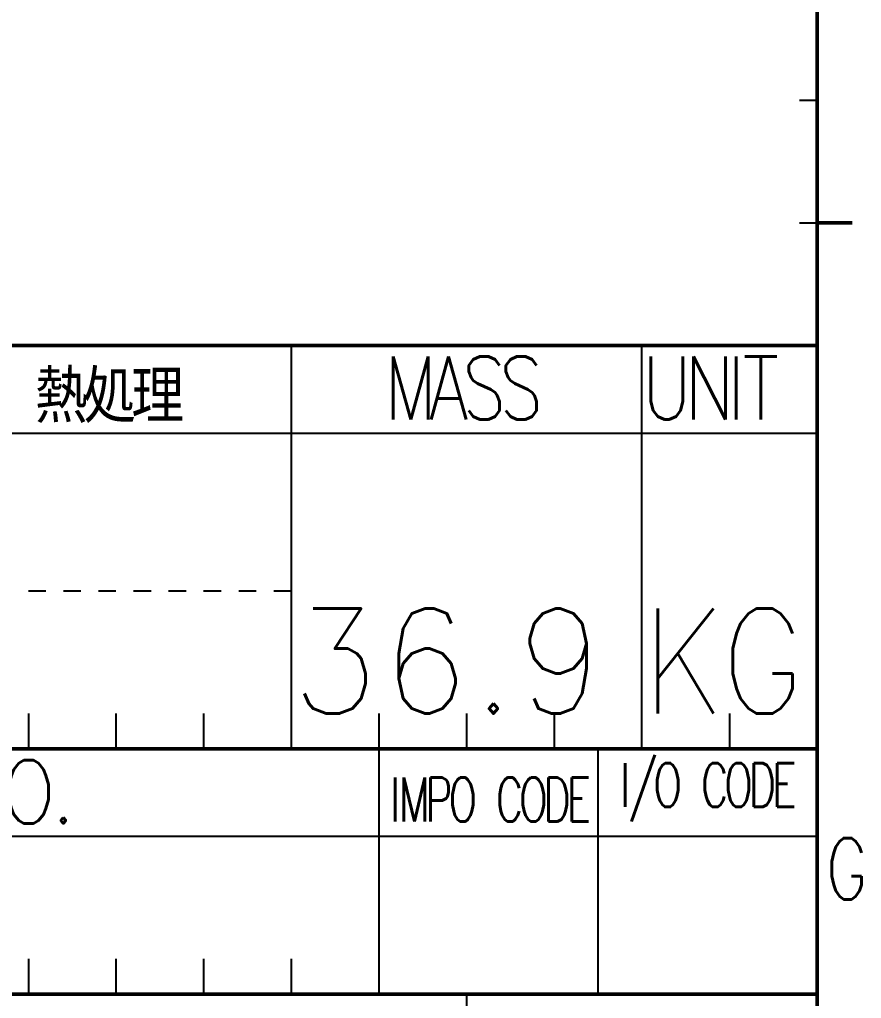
# Model space of a CAD drawing. Header units: millimetres. Extents: x -1556 to 1738, y -901 to 1368.
# Drawn here: x 1546 to 1738.1, y -745 to -521.6 of the extents above; entities that cross this region are included whole.
import ezdxf

# ---------------------------------------------------------------- set-up
doc = ezdxf.new("R2010")
doc.units = ezdxf.units.MM
doc.header["$LTSCALE"] = 1.453415
doc.layers.add('NoLayerName_002', color=7, linetype='Continuous')
doc.layers.add('※200以降使用不可', color=7, linetype='Continuous')
doc.styles.get("Standard").update_dxf_attribs({"font": 'txt', "bigfont": 'extfont2'})

# ---------------------------------------------------------------- blocks, each defined once
blk = doc.blocks.new('JZB_0001')
at = {"layer": '※200以降使用不可', "color": 30, "linetype": 'Continuous', "lineweight": 50}
for p, q in [((821, 9.288), (821, 563.288)), ((821, 83.288), (823, 83.288)), ((646, 76.288), (821, 76.288)), ((646, 53.288), (821, 53.288)), ((646, 39.288), (821, 39.288))]:
    blk.add_line(p, q, dxfattribs=at)
at = {"layer": '※200以降使用不可', "color": 30, "linetype": 'Continuous', "lineweight": 25}
for p, q in [((820, 90.288), (821, 90.288)), ((820, 83.288), (821, 83.288)), ((790.999, 76.288), (790.999, 53.288)), ((810.999, 53.288), (810.999, 76.288)), ((646, 71.288), (821, 71.288)), ((775.999, 62.288), (776.999, 62.288)), ((777.999, 62.288), (778.999, 62.288)), ((779.999, 62.288), (780.999, 62.288)), ((781.999, 62.288), (782.999, 62.288)), ((783.999, 62.288), (784.999, 62.288)), ((785.999, 62.288), (786.999, 62.288)), ((787.999, 62.288), (788.999, 62.288)), ((789.999, 62.288), (790.999, 62.288)), ((775.999, 55.288), (775.999, 53.288)), ((780.999, 55.288), (780.999, 53.288)), ((785.999, 55.288), (785.999, 53.288)), ((795.999, 55.288), (795.999, 53.288)), ((800.999, 55.288), (800.999, 53.288)), ((805.999, 55.288), (805.999, 53.288)), ((815.999, 55.288), (815.999, 53.288)), ((795.999, 53.288), (795.999, 39.288)), ((808.499, 39.288), (808.499, 53.288)), ((646, 48.288), (821, 48.288)), ((775.999, 41.288), (775.999, 39.288)), ((780.999, 41.288), (780.999, 39.288)), ((785.999, 41.288), (785.999, 39.288)), ((790.999, 41.288), (790.999, 39.288)), ((801, 39.288), (801, 29.288))]:
    blk.add_line(p, q, dxfattribs=at)
at = {"layer": '※200以降使用不可', "color": 30, "lineweight": 25, "attachment_point": 7, "line_spacing_factor": 0.6}
for s, insert, char_height, width in [('\\A1;\\W0.806226;\\T0.806226;MASS', (796.32, 72.076), 3.6, 9.945), ('\\A1;\\W0.842075;\\T0.842075;UNIT', (810.999, 72.076), 3.6, 9.945), ('\\A1;\\W0.912871;\\T0.912871;熱処理', (776.373, 71.876), 3, 10.47519), ('\\A1;\\W0.911465;\\T0.911465;REFERENCE PART NO.', (733.634, 49.025), 3.6, 55.08), ('\\A1;\\W0.695652;\\T0.750000;I/O CODE', (809.75, 49.136), 2.5, 10.625), ('\\A1;\\W0.692308;\\T0.750000;IMPO CODE', (796.625, 49.136), 2.5, 11.95312)]:
    blk.add_mtext(s, dxfattribs=dict(at, insert=insert, char_height=char_height, width=width))
at = {"layer": '※200以降使用不可', "color": 30, "lineweight": 50, "insert": (821.5, 44.686), "char_height": 3.5, "width": 2.78906, "attachment_point": 7, "line_spacing_factor": 0.6}
blk.add_mtext('\\A1;\\W0.750000;G', dxfattribs=at)

msp = doc.modelspace()

# ---------------------------------------------------------------- block references
at = {"layer": '※200以降使用不可', "xscale": 4, "yscale": 4, "zscale": 4}
msp.add_blockref('JZB_0001', (-1556, -901.1524), dxfattribs=at)

# ---------------------------------------------------------------- texts
at = {"layer": 'NoLayerName_002', "color": 7, "lineweight": 50, "char_height": 24, "attachment_point": 4, "line_spacing_factor": 0.6}
for s, insert, width in [('\\A1;\\W0.967560;\\T1.033530;36.9', (1607.9992, -667.9998), 85.000162), ('\\A1;\\W0.883257;\\T0.943479;KG', (1687.998, -667.9998), 42.500081)]:
    msp.add_mtext(s, dxfattribs=dict(at, insert=insert, width=width))

doc.saveas('drawing.dxf')
